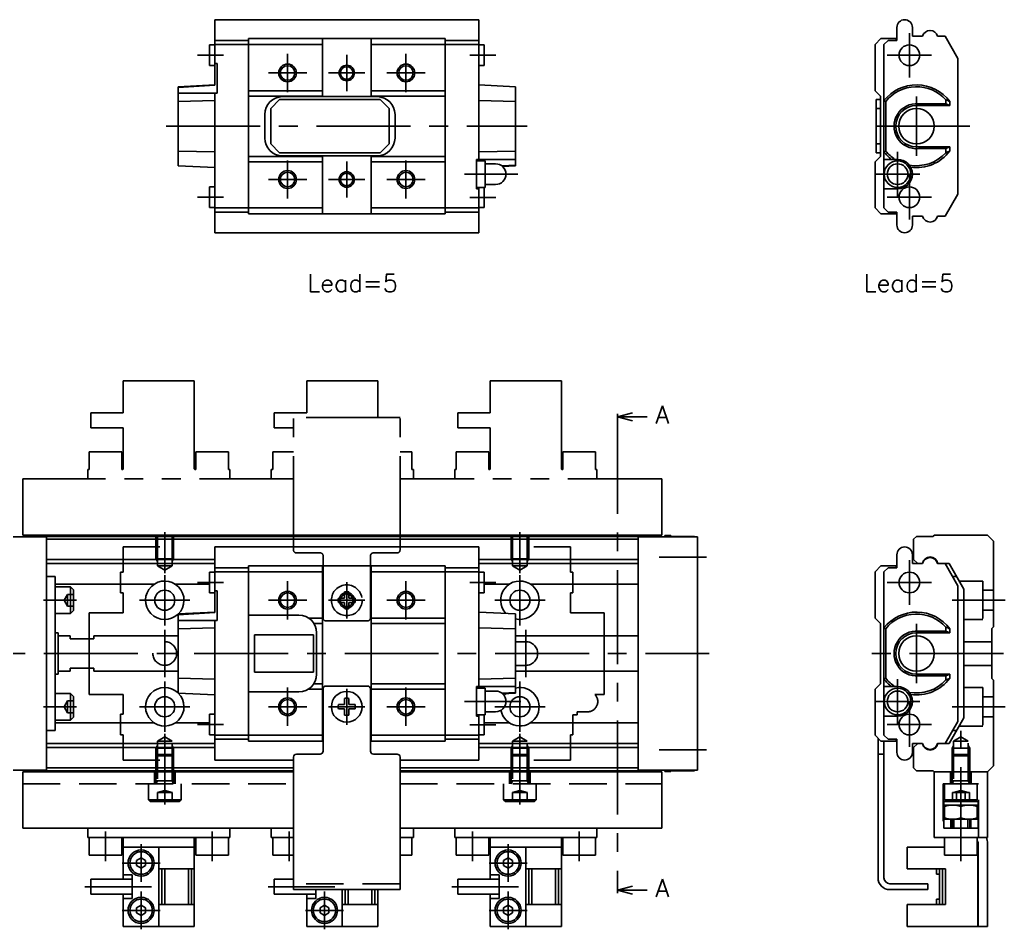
# Model space of a CAD drawing. Extents: x -2 to 287, y -8 to 258.
# Drawn here: x 120.9 to 287.4, y 104.7 to 258.4 of the extents above; entities that cross this region are included whole.
import ezdxf

# ---------------------------------------------------------------- set-up
doc = ezdxf.new("R2010")
doc.units = 0
doc.header["$LTSCALE"] = 0.5
for name, pattern in [('CENTER', [50.8, 31.75, -6.35, 6.35, -6.35]), ('DASHED', [19.05, 12.7, -6.35]), ('PHANTOM', [63.5, 31.75, -6.35, 6.35, -6.35, 6.35, -6.35])]:
    doc.linetypes.add(name, pattern=pattern)
for name, color, linetype in [('MSM_CENTER', 1, 'CENTER'), ('MSM_CONTINUOUS', 7, 'CONTINUOUS'), ('MSM_DASHED', 4, 'DASHED'), ('MSM_IMAGINARY', 6, 'PHANTOM'), ('MSM_NARROW', 5, 'CONTINUOUS'), ('MSM_PART_NUMBER', 7, 'CONTINUOUS')]:
    doc.layers.add(name, color=color, linetype=linetype)
doc.styles.get("Standard").update_dxf_attribs({"font": 'txt.shx', "height": 3, "bigfont": 'bigfont.shx'})

msp = doc.modelspace()

# ---------------------------------------------------------------- linework, layer by layer
at = {"layer": 'MSM_CENTER'}
for p, q in [((271.2, 248.65), (271.2, 256.15)), ((150.95, 252.4), (155.35, 252.4)), ((166.15, 246.17), (166.15, 252.63)), ((176.15, 246.34), (176.15, 252.46)), ((186.15, 246.17), (186.15, 252.63)), ((196.95, 252.4), (201.35, 252.4)), ((274.95, 252.4), (267.45, 252.4)), ((169.38, 249.4), (162.92, 249.4)), ((179.21, 249.4), (173.09, 249.4)), ((189.38, 249.4), (182.92, 249.4)), ((272.4, 235.4), (272.4, 245.4)), ((145.65, 240.4), (206.65, 240.4)), ((281.4, 240.4), (263.6, 240.4)), ((269.2, 228.55), (269.2, 236.05)), ((166.15, 228.17), (166.15, 234.63)), ((176.15, 228.34), (176.15, 234.46)), ((186.15, 228.17), (186.15, 234.63)), ((205.05, 232.3), (196.05, 232.3)), ((272.95, 232.3), (265.45, 232.3)), ((271.2, 224.65), (271.2, 232.15)), ((169.38, 231.4), (162.92, 231.4)), ((179.21, 231.4), (173.09, 231.4)), ((189.38, 231.4), (182.92, 231.4)), ((150.95, 228.4), (155.35, 228.4)), ((196.95, 228.35), (201.35, 228.35)), ((274.95, 228.4), (267.45, 228.4)), ((221.9, 190.8), (221.9, 111.8)), ((145.4, 171.8), (145.4, 164.89)), ((205.4, 171.8), (205.4, 164.89)), ((228.9, 167.6), (236.9, 167.6)), ((271.2, 159.55), (271.2, 167.05)), ((145.4, 156.05), (145.4, 164.55)), ((150.95, 163.3), (155.35, 163.3)), ((166.15, 157.07), (166.15, 163.53)), ((176.15, 157.24), (176.15, 163.36)), ((186.15, 157.07), (186.15, 163.53)), ((196.95, 163.3), (201.35, 163.3)), ((205.4, 156.05), (205.4, 164.55)), ((274.95, 163.3), (267.45, 163.3)), ((124.9, 160.3), (130.5, 160.3)), ((141.15, 160.3), (149.65, 160.3)), ((169.38, 160.3), (162.92, 160.3)), ((179.21, 160.3), (173.09, 160.3)), ((189.38, 160.3), (182.92, 160.3)), ((201.15, 160.3), (209.65, 160.3)), ((287.4, 160.3), (278.4, 160.3)), ((145.4, 155.3), (145.4, 147.3)), ((206.4, 155.3), (206.4, 147.3)), ((272.4, 146.3), (272.4, 156.3)), ((-2, 151.3), (237.4, 151.3)), ((287.1, 151.3), (264.3, 151.3)), ((145.4, 138.05), (145.4, 146.55)), ((205.4, 138.05), (205.4, 146.55)), ((269.2, 139.45), (269.2, 146.95)), ((166.15, 139.07), (166.15, 145.53)), ((176.15, 139.24), (176.15, 145.36)), ((186.15, 139.07), (186.15, 145.53)), ((205.55, 143.2), (196.05, 143.2)), ((272.95, 143.2), (265.45, 143.2)), ((124.9, 142.3), (130.5, 142.3)), ((141.15, 142.3), (149.65, 142.3)), ((169.38, 142.3), (162.92, 142.3)), ((179.21, 142.3), (173.09, 142.3)), ((189.38, 142.3), (182.92, 142.3)), ((201.15, 142.3), (209.65, 142.3)), ((271.2, 135.55), (271.2, 143.05)), ((287.4, 142.3), (278.4, 142.3)), ((150.95, 139.3), (155.35, 139.3)), ((196.95, 139.25), (201.35, 139.25)), ((274.95, 139.3), (267.45, 139.3)), ((279.9, 116.2), (279.9, 138.21)), ((145.4, 137.71), (145.4, 125.8)), ((205.4, 137.71), (205.4, 125.8)), ((228.9, 135), (236.9, 135)), ((135.4, 116.2), (135.4, 121.2)), ((153.4, 116.2), (153.4, 121.2)), ((166.4, 116.2), (166.4, 121.2)), ((197.4, 116.2), (197.4, 121.2)), ((215.4, 116.2), (215.4, 121.2)), ((141.4, 112.7), (141.4, 119.1)), ((203.4, 112.7), (203.4, 119.1)), ((138.2, 115.9), (144.6, 115.9)), ((200.2, 115.9), (206.6, 115.9)), ((131.9, 111.9), (143.15, 111.9)), ((162.9, 111.9), (174.15, 111.9)), ((193.9, 111.9), (205.15, 111.9)), ((141.4, 104.7), (141.4, 111.1)), ((172.4, 104.7), (172.4, 111.1)), ((203.4, 104.7), (203.4, 111.1)), ((138.2, 107.9), (144.6, 107.9)), ((169.2, 107.9), (175.6, 107.9)), ((200.2, 107.9), (206.6, 107.9))]:
    msp.add_line(p, q, dxfattribs=at)
at = {"layer": 'MSM_CONTINUOUS'}
for p, q in [((153.85, 258.4), (153.85, 247.33)), ((198.45, 258.4), (153.85, 258.4)), ((198.45, 258.4), (198.45, 234.8)), ((269.1, 257.1), (269.1, 254.9)), ((271.7, 255.6), (271.7, 257.1)), ((159.55, 254.9), (153.85, 254.9)), ((192.75, 255.2), (159.55, 255.2)), ((159.55, 255.2), (159.55, 225.6)), ((172.05, 245.4), (172.05, 255.2)), ((180.25, 255.2), (180.25, 245.4)), ((192.75, 255.2), (192.75, 225.6)), ((198.45, 254.9), (192.75, 254.9)), ((266.4, 255.2), (265.4, 254.2)), ((268.97, 255.2), (266.4, 255.2)), ((267.61, 254.9), (266.9, 254.19)), ((269.1, 254.9), (267.61, 254.9)), ((268.97, 254.9), (268.97, 255.2)), ((273.44, 255.6), (271.7, 255.6)), ((277.24, 255.6), (275.96, 255.6)), ((279.4, 251.86), (277.24, 255.6)), ((152.95, 254.15), (152.95, 250.65)), ((153.85, 254.15), (152.95, 254.15)), ((159.55, 254.19), (153.85, 254.19)), ((172.05, 254.2), (159.55, 254.2)), ((192.75, 254.2), (180.25, 254.2)), ((198.45, 254.19), (192.75, 254.19)), ((199.35, 254.15), (198.45, 254.15)), ((199.35, 254.15), (199.35, 250.65)), ((265.4, 254.2), (265.4, 246.4)), ((266.9, 254.19), (266.9, 226.61)), ((279.4, 228.94), (279.4, 251.86)), ((152.95, 250.65), (153.85, 250.65)), ((154.25, 251), (153.85, 251)), ((154.25, 251), (154.25, 246)), ((198.45, 250.65), (199.35, 250.65)), ((153.85, 247.4), (147.65, 247.08)), ((153.85, 247.33), (147.65, 246.96)), ((147.65, 233.72), (147.65, 247.08)), ((204.65, 247.08), (198.45, 247.4)), ((204.65, 247.08), (204.65, 233.72)), ((147.65, 246), (154.25, 246)), ((153.85, 246), (153.85, 222.4)), ((172.05, 246.4), (159.55, 246.4)), ((172.05, 245.5), (159.55, 245.5)), ((164.8, 244.9), (163.3, 243.4)), ((181.8, 244.9), (164.8, 244.9)), ((165.3, 245.4), (181.3, 245.4)), ((192.75, 246.4), (180.25, 246.4)), ((192.75, 245.5), (180.25, 245.5)), ((183.3, 243.4), (181.8, 244.9)), ((265.4, 246.4), (266.3, 245.5)), ((266.3, 244.9), (265.6, 244.9)), ((265.6, 235.9), (265.6, 244.9)), ((266.3, 245.5), (266.3, 235.3)), ((277.36, 244.87), (277.36, 244.19)), ((153.85, 244.73), (147.65, 244.59)), ((163.3, 243.4), (163.3, 237.4)), ((183.3, 237.4), (183.3, 243.4)), ((204.65, 244.59), (198.45, 244.73)), ((266.3, 243.4), (265.6, 243.4)), ((267.2, 244.59), (266.9, 244.73)), ((267.2, 244.59), (267.2, 236.21)), ((272.4, 243.9), (278.02, 243.9)), ((277.36, 244.19), (272.72, 244.19)), ((278.02, 243.9), (277.36, 244.19)), ((278.02, 244.57), (278.02, 243.9)), ((162.3, 238.4), (162.3, 242.4)), ((184.3, 242.4), (184.3, 238.4)), ((163.3, 237.4), (164.8, 235.9)), ((181.8, 235.9), (183.3, 237.4)), ((266.3, 237.4), (265.6, 237.4)), ((272.4, 236.9), (278.02, 236.9)), ((272.72, 236.61), (277.36, 236.61)), ((277.36, 236.61), (278.02, 236.9)), ((277.36, 236.61), (277.36, 235.93)), ((278.02, 236.9), (278.02, 236.23)), ((147.65, 236.21), (153.85, 236.07)), ((172.05, 235.3), (159.55, 235.3)), ((164.8, 235.9), (181.8, 235.9)), ((181.3, 235.4), (165.3, 235.4)), ((172.05, 225.6), (172.05, 235.4)), ((180.25, 235.4), (180.25, 225.6)), ((192.75, 235.3), (180.25, 235.3)), ((198.05, 234.8), (198.05, 229.8)), ((204.65, 234.8), (198.05, 234.8)), ((198.45, 236.07), (204.65, 236.21)), ((266.3, 235.3), (265.4, 234.4)), ((266.3, 235.9), (265.6, 235.9)), ((266.9, 236.07), (267.2, 236.21)), ((266.9, 234.8), (269.2, 234.8)), ((147.65, 233.72), (153.85, 233.4)), ((172.05, 234.4), (159.55, 234.4)), ((192.75, 234.4), (180.25, 234.4)), ((199.55, 234.55), (198.05, 234.55)), ((199.55, 230.05), (199.55, 234.55)), ((201.3, 234.05), (199.55, 234.05)), ((202.35, 233.7), (204.65, 233.84)), ((202.46, 233.61), (204.65, 233.72)), ((265.4, 234.4), (265.4, 226.6)), ((152.95, 230.15), (152.95, 226.65)), ((153.85, 230.15), (152.95, 230.15)), ((198.05, 230.05), (199.55, 230.05)), ((198.45, 229.8), (198.05, 229.8)), ((198.45, 230.05), (198.45, 222.4)), ((199.35, 230.05), (199.35, 226.65)), ((199.55, 230.55), (201.3, 230.55)), ((269.2, 229.8), (266.9, 229.8)), ((277.24, 225.2), (279.4, 228.94)), ((152.95, 226.65), (153.85, 226.65)), ((159.55, 226.61), (153.85, 226.61)), ((172.05, 226.6), (159.55, 226.6)), ((192.75, 226.6), (180.25, 226.6)), ((198.45, 226.61), (192.75, 226.61)), ((198.45, 226.65), (199.35, 226.65)), ((265.4, 226.6), (266.4, 225.6)), ((266.9, 226.61), (267.61, 225.9)), ((159.55, 225.9), (153.85, 225.9)), ((192.75, 225.6), (159.55, 225.6)), ((198.45, 225.9), (192.75, 225.9)), ((266.4, 225.6), (268.97, 225.6)), ((267.61, 225.9), (269.1, 225.9)), ((268.97, 225.6), (268.97, 225.9)), ((269.1, 225.9), (269.1, 223.7)), ((271.7, 223.7), (271.7, 225.2)), ((271.7, 225.2), (273.44, 225.2)), ((275.96, 225.2), (277.24, 225.2)), ((153.85, 222.4), (198.45, 222.4)), ((221.9, 191.3), (224.4, 191.97)), ((221.9, 191.8), (221.9, 190.8)), ((224.4, 190.63), (221.9, 191.3)), ((221.9, 191.3), (226.9, 191.3)), ((125.4, 171), (79.4, 171)), ((225.4, 171.3), (125.4, 171.3)), ((125.4, 171.3), (125.4, 131.3)), ((225.4, 171.1), (125.4, 171.1)), ((225.4, 170.6), (125.4, 170.6)), ((225.4, 171.3), (225.4, 131.3)), ((235.4, 171), (225.4, 171)), ((229.9, 171), (229.9, 171.25)), ((229.9, 171.25), (230.9, 171.25)), ((230.9, 171), (230.9, 171.25)), ((230.9, 171.1), (234.9, 171.1)), ((234.9, 171), (234.9, 171.1)), ((235.4, 171), (235.4, 131.6)), ((271.9, 170.6), (272.4, 171.1)), ((271.9, 167.2), (271.9, 170.6)), ((272.4, 171.1), (275.2, 171.1)), ((275.2, 171.1), (275.4, 171.3)), ((275.4, 171.3), (284.4, 171.3)), ((284.4, 171.3), (285.4, 170.3)), ((285.4, 170.3), (285.4, 155.8)), ((153.85, 169.3), (153.85, 158.23)), ((198.45, 169.3), (153.85, 169.3)), ((198.45, 169.3), (198.45, 145.7)), ((153.85, 167.2), (125.4, 167.2)), ((153.85, 166.5), (125.4, 166.5)), ((225.4, 167.2), (198.45, 167.2)), ((225.4, 166.5), (198.45, 166.5)), ((269.1, 168), (269.1, 165.8)), ((271.7, 166.5), (271.7, 168)), ((273.44, 166.5), (271.7, 166.5)), ((272.6, 166.5), (271.9, 167.2)), ((277.9, 166.5), (275.96, 166.5)), ((279.4, 162.76), (277.24, 166.5)), ((280.4, 162.17), (277.9, 166.5)), ((152.95, 165.05), (152.95, 161.55)), ((153.85, 165.05), (152.95, 165.05)), ((159.55, 165.8), (153.85, 165.8)), ((159.55, 165.09), (153.85, 165.09)), ((192.75, 166.1), (159.55, 166.1)), ((159.55, 166.1), (159.55, 136.5)), ((172.05, 165.1), (159.55, 165.1)), ((172.05, 136.5), (172.05, 166.1)), ((180.25, 166.1), (180.25, 136.5)), ((192.75, 165.1), (180.25, 165.1)), ((192.75, 166.1), (192.75, 136.5)), ((198.45, 165.8), (192.75, 165.8)), ((198.45, 165.09), (192.75, 165.09)), ((199.35, 165.05), (198.45, 165.05)), ((199.35, 165.05), (199.35, 161.55)), ((266.4, 166.1), (265.4, 165.1)), ((265.4, 165.1), (265.4, 157.3)), ((268.97, 166.1), (266.4, 166.1)), ((267.61, 165.8), (266.9, 165.09)), ((266.9, 165.09), (266.9, 137.51)), ((269.1, 165.8), (267.61, 165.8)), ((268.97, 165.8), (268.97, 166.1)), ((126.9, 164.3), (125.4, 164.3)), ((126.9, 138.3), (126.9, 164.3)), ((279.17, 164.3), (278.51, 164.3)), ((143.65, 163.04), (126.9, 163.04)), ((129.5, 162.55), (126.9, 162.55)), ((129.5, 162.55), (129.5, 158.05)), ((130, 162.05), (129.5, 162.55)), ((130, 162.05), (130, 158.55)), ((152.95, 163.04), (147.15, 163.04)), ((152.95, 161.55), (153.85, 161.55)), ((154.25, 161.9), (153.85, 161.9)), ((154.25, 161.9), (154.25, 156.9)), ((198.45, 161.55), (199.35, 161.55)), ((203.65, 163.04), (199.35, 163.04)), ((225.4, 163.04), (207.15, 163.04)), ((279.4, 139.84), (279.4, 162.76)), ((280.4, 140.43), (280.4, 162.17)), ((129.5, 158.05), (130, 158.55)), ((153.85, 158.3), (147.65, 157.98)), ((153.85, 158.23), (147.65, 157.86)), ((204.65, 157.98), (198.45, 158.3)), ((126.9, 158.05), (129.5, 158.05)), ((147.65, 144.62), (147.65, 157.98)), ((154.25, 156.9), (147.65, 156.9)), ((153.85, 156.9), (153.85, 133.3)), ((168.05, 157.8), (159.55, 157.8)), ((172.05, 157.3), (169.71, 157.3)), ((192.75, 157.3), (180.25, 157.3)), ((204.65, 157.98), (204.65, 144.62)), ((265.4, 157.3), (266.3, 156.4)), ((153.85, 155.63), (147.65, 155.49)), ((172.05, 156.4), (170.59, 156.4)), ((192.75, 156.4), (180.25, 156.4)), ((204.65, 155.49), (198.45, 155.63)), ((266.3, 156.4), (266.3, 146.2)), ((267.2, 155.49), (266.9, 155.63)), ((267.2, 155.49), (267.2, 147.11)), ((277.36, 155.09), (272.72, 155.09)), ((277.36, 155.77), (277.36, 155.09)), ((278.02, 154.8), (277.36, 155.09)), ((278.02, 155.47), (278.02, 154.8)), ((285.4, 155.8), (285.1, 155.5)), ((285.1, 155.5), (285.1, 147.1)), ((127.4, 154.8), (126.9, 154.8)), ((127.4, 154.8), (127.4, 147.8)), ((129.4, 154.3), (127.4, 154.3)), ((129.4, 154.3), (129.4, 153.8)), ((133.4, 153.8), (129.4, 153.8)), ((133.4, 154.3), (133.4, 153.8)), ((147.65, 154.3), (133.4, 154.3)), ((160.55, 154.46), (160.55, 148.14)), ((170.55, 154.46), (160.55, 154.46)), ((170.55, 154.46), (170.55, 148.14)), ((171.05, 154.8), (171.05, 147.8)), ((225.4, 154.3), (204.65, 154.3)), ((272.4, 154.8), (278.02, 154.8)), ((127.4, 148.3), (129.4, 148.3)), ((129.4, 148.8), (133.4, 148.8)), ((129.4, 148.8), (129.4, 148.3)), ((133.4, 148.8), (133.4, 148.3)), ((133.4, 148.3), (147.65, 148.3)), ((204.65, 148.3), (225.4, 148.3)), ((126.9, 147.8), (127.4, 147.8)), ((147.65, 147.11), (153.85, 146.97)), ((160.55, 148.14), (170.55, 148.14)), ((198.45, 146.97), (204.65, 147.11)), ((266.9, 146.97), (267.2, 147.11)), ((272.4, 147.8), (278.02, 147.8)), ((272.72, 147.51), (277.36, 147.51)), ((277.36, 147.51), (278.02, 147.8)), ((277.36, 147.51), (277.36, 146.83)), ((278.02, 147.8), (278.02, 147.13)), ((285.1, 147.1), (285.4, 146.8)), ((285.4, 146.8), (285.4, 132.3)), ((172.05, 145.3), (169.71, 145.3)), ((172.05, 146.2), (170.59, 146.2)), ((172.15, 134.8), (172.15, 145.3)), ((179.65, 145.8), (172.65, 145.8)), ((180.15, 145.3), (180.15, 134.8)), ((192.75, 146.2), (180.25, 146.2)), ((192.75, 145.3), (180.25, 145.3)), ((204.65, 145.7), (198.05, 145.7)), ((198.05, 145.7), (198.05, 140.7)), ((199.55, 145.45), (198.05, 145.45)), ((199.55, 140.95), (199.55, 145.45)), ((201.3, 144.95), (199.55, 144.95)), ((266.3, 146.2), (265.4, 145.3)), ((265.4, 145.3), (265.4, 137.5)), ((266.9, 145.7), (269.2, 145.7)), ((129.5, 144.55), (126.9, 144.55)), ((130, 144.05), (129.5, 144.55)), ((129.5, 144.55), (129.5, 140.05)), ((130, 144.05), (130, 140.55)), ((147.65, 144.62), (153.85, 144.3)), ((159.55, 144.8), (168.05, 144.8)), ((175.78, 143.7), (175.78, 142.67)), ((176.52, 142.67), (176.52, 143.7)), ((202.35, 144.6), (204.65, 144.74)), ((202.46, 144.51), (204.65, 144.62)), ((175.78, 142.67), (174.75, 142.67)), ((174.75, 141.93), (175.78, 141.93)), ((175.78, 141.93), (175.78, 140.9)), ((177.55, 142.67), (176.52, 142.67)), ((176.52, 140.9), (176.52, 141.93)), ((176.52, 141.93), (177.55, 141.93)), ((126.9, 140.05), (129.5, 140.05)), ((129.5, 140.05), (130, 140.55)), ((152.95, 141.05), (152.95, 137.55)), ((153.85, 141.05), (152.95, 141.05)), ((198.05, 140.95), (199.55, 140.95)), ((198.45, 140.7), (198.05, 140.7)), ((198.45, 140.95), (198.45, 133.3)), ((199.35, 140.95), (199.35, 137.55)), ((199.55, 141.45), (201.3, 141.45)), ((269.2, 140.7), (266.9, 140.7)), ((277.9, 136.1), (280.4, 140.43)), ((126.9, 138.3), (125.4, 138.3)), ((143.65, 139.56), (126.9, 139.56)), ((152.95, 139.56), (147.15, 139.56)), ((203.65, 139.56), (199.35, 139.56)), ((225.4, 139.56), (207.15, 139.56)), ((277.24, 136.1), (279.4, 139.84)), ((279.17, 138.3), (278.51, 138.3)), ((152.95, 137.55), (153.85, 137.55)), ((159.55, 137.51), (153.85, 137.51)), ((159.55, 136.8), (153.85, 136.8)), ((172.05, 137.5), (159.55, 137.5)), ((192.75, 137.5), (180.25, 137.5)), ((198.45, 137.51), (192.75, 137.51)), ((198.45, 136.8), (192.75, 136.8)), ((198.45, 137.55), (199.35, 137.55)), ((265.4, 137.5), (266.4, 136.5)), ((265.9, 137), (265.9, 113.4)), ((266.9, 137.51), (267.61, 136.8)), ((267.61, 136.8), (269.1, 136.8)), ((268.97, 136.5), (268.97, 136.8)), ((269.1, 136.8), (269.1, 134.6)), ((153.85, 136.1), (125.4, 136.1)), ((153.85, 135.4), (125.4, 135.4)), ((172.15, 136.5), (159.55, 136.5)), ((192.75, 136.5), (180.15, 136.5)), ((225.4, 136.1), (198.45, 136.1)), ((225.4, 135.4), (198.45, 135.4)), ((266.4, 136.5), (268.97, 136.5)), ((266.9, 113.4), (266.9, 136.5)), ((271.7, 134.6), (271.7, 136.1)), ((271.7, 136.1), (273.44, 136.1)), ((271.9, 135.4), (272.6, 136.1)), ((271.9, 132), (271.9, 135.4)), ((275.96, 136.1), (277.9, 136.1)), ((153.85, 133.3), (167.15, 133.3)), ((167.15, 133.8), (167.15, 111.4)), ((167.65, 134.3), (171.65, 134.3)), ((180.65, 134.3), (184.65, 134.3)), ((185.15, 133.8), (185.15, 111.4)), ((185.15, 133.3), (198.45, 133.3)), ((265.9, 134.3), (266.9, 134.3)), ((125.4, 131.6), (79.4, 131.6)), ((167.15, 132), (125.4, 132)), ((225.4, 132), (185.15, 132)), ((235.4, 131.6), (225.4, 131.6)), ((229.9, 131.6), (229.9, 131.35)), ((230.9, 131.6), (230.9, 131.35)), ((234.9, 131.6), (234.9, 131.5)), ((272.4, 131.5), (271.9, 132)), ((285.4, 132.3), (284.4, 131.3)), ((121.4, 131.3), (121.4, 121.8)), ((167.15, 131.3), (121.4, 131.3)), ((167.15, 131.5), (125.4, 131.5)), ((225.4, 131.5), (185.15, 131.5)), ((229.4, 131.3), (185.15, 131.3)), ((229.4, 131.3), (229.4, 121.8)), ((229.9, 131.35), (230.9, 131.35)), ((230.9, 131.5), (234.9, 131.5)), ((275.2, 131.5), (272.4, 131.5)), ((275.4, 131.3), (275.2, 131.5)), ((284.4, 131.3), (275.4, 131.3)), ((275.4, 120.2), (275.4, 131.3)), ((284.4, 120.2), (284.4, 131.3)), ((277, 126.3), (282.8, 126.3)), ((277, 121.8), (277, 126.3)), ((277.15, 125.7), (282.65, 125.7)), ((277.15, 125.7), (277.15, 123.3)), ((279.9, 123.55), (279.9, 125.45)), ((282.65, 123.3), (282.65, 125.7)), ((282.8, 121.8), (282.8, 126.3)), ((282.8, 123.3), (277, 123.3)), ((278.2, 121.8), (278.2, 123.3)), ((278.4, 123.3), (278.4, 121.8)), ((281.59, 123.31), (281.27, 123.3)), ((281.4, 121.8), (281.4, 123.3)), ((281.6, 123.3), (281.6, 121.8)), ((167.15, 121.8), (121.4, 121.8)), ((132.4, 120.2), (132.4, 121.8)), ((156.4, 120.2), (156.4, 121.8)), ((163.4, 120.2), (163.4, 121.8)), ((229.4, 121.8), (185.15, 121.8)), ((187.4, 120.2), (187.4, 121.8)), ((194.4, 120.2), (194.4, 121.8)), ((218.4, 120.2), (218.4, 121.8)), ((277, 121.8), (282.8, 121.8)), ((156.4, 120.2), (132.4, 120.2)), ((132.65, 120.2), (132.65, 117.2)), ((138.15, 117.2), (138.15, 120.2)), ((138.4, 113.15), (138.4, 120.07)), ((150.4, 120.07), (150.4, 105.2)), ((150.65, 120.2), (150.65, 117.2)), ((156.15, 117.2), (156.15, 120.2)), ((167.15, 120.2), (163.4, 120.2)), ((163.65, 120.2), (163.65, 117.2)), ((187.4, 120.2), (185.15, 120.2)), ((187.15, 117.2), (187.15, 120.2)), ((218.4, 120.2), (194.4, 120.2)), ((194.65, 120.2), (194.65, 117.2)), ((200.15, 117.2), (200.15, 120.2)), ((200.4, 113.15), (200.4, 120.07)), ((212.4, 120.07), (212.4, 105.2)), ((212.65, 120.2), (212.65, 117.2)), ((218.15, 117.2), (218.15, 120.2)), ((284.4, 120.2), (275.4, 120.2)), ((277.15, 120.2), (277.15, 117.2)), ((282.65, 117.2), (282.65, 120.2)), ((150.4, 118.6), (138.4, 118.6)), ((144.4, 118.6), (144.4, 105.2)), ((212.4, 118.6), (200.4, 118.6)), ((206.4, 118.6), (206.4, 105.2)), ((277.15, 118.6), (270.8, 118.6)), ((270.8, 118.6), (270.8, 114.9)), ((282.75, 118.6), (282.65, 118.6)), ((282.75, 105.2), (282.75, 118.6)), ((282.75, 118.55), (282.8, 118.55)), ((282.8, 119.2), (282.8, 105.2)), ((284.4, 105.2), (284.4, 119.2)), ((132.65, 117.2), (138.15, 117.2)), ((141.4, 116.77), (140.65, 116.33)), ((142.15, 116.33), (141.4, 116.77)), ((150.65, 117.2), (156.15, 117.2)), ((163.65, 117.2), (167.15, 117.2)), ((185.15, 117.2), (187.15, 117.2)), ((194.65, 117.2), (200.15, 117.2)), ((203.4, 116.77), (202.65, 116.33)), ((204.15, 116.33), (203.4, 116.77)), ((212.65, 117.2), (218.15, 117.2)), ((277.15, 117.2), (282.65, 117.2)), ((140.65, 116.33), (140.65, 115.47)), ((140.65, 115.47), (141.4, 115.03)), ((141.4, 115.03), (142.15, 115.47)), ((142.15, 116.33), (142.15, 115.47)), ((150.4, 114.9), (144.4, 114.9)), ((144.9, 108.9), (144.9, 114.9)), ((145.4, 108.9), (145.4, 114.9)), ((149.4, 108.9), (149.4, 114.9)), ((149.9, 108.9), (149.9, 114.9)), ((202.65, 116.33), (202.65, 115.47)), ((202.65, 115.47), (203.4, 115.03)), ((203.4, 115.03), (204.15, 115.47)), ((204.15, 116.33), (204.15, 115.47)), ((212.4, 114.9), (206.4, 114.9)), ((206.9, 108.9), (206.9, 114.9)), ((207.4, 108.9), (207.4, 114.9)), ((211.4, 108.9), (211.4, 114.9)), ((211.9, 108.9), (211.9, 114.9)), ((270.8, 114.9), (277.3, 114.9)), ((275.8, 114.9), (275.8, 114)), ((276.3, 108.9), (276.3, 114.9)), ((276.8, 108.9), (276.8, 114.9)), ((277.3, 114.9), (277.3, 108.9)), ((139.9, 113.9), (138.4, 113.9)), ((139.9, 109.9), (139.9, 113.9)), ((201.9, 113.9), (200.4, 113.9)), ((201.9, 109.9), (201.9, 113.9)), ((275.8, 114), (276.3, 114)), ((132.9, 113.15), (132.9, 110.65)), ((139.9, 113.15), (132.9, 113.15)), ((163.9, 113.15), (163.9, 110.65)), ((167.15, 113.15), (163.9, 113.15)), ((194.9, 113.15), (194.9, 110.65)), ((201.9, 113.15), (194.9, 113.15)), ((221.9, 111.3), (224.4, 111.97)), ((221.9, 111.8), (221.9, 110.8)), ((274.3, 112.4), (267.9, 112.4)), ((274.3, 111.4), (274.3, 112.4)), ((132.9, 110.65), (139.9, 110.65)), ((138.4, 105.2), (138.4, 110.65)), ((138.4, 109.9), (139.9, 109.9)), ((163.9, 110.65), (170.9, 110.65)), ((185.15, 111.4), (167.15, 111.4)), ((169.4, 105.2), (169.4, 110.65)), ((169.4, 109.9), (170.9, 109.9)), ((170.9, 109.9), (170.9, 111.4)), ((175.4, 111.4), (175.4, 105.2)), ((175.9, 108.9), (175.9, 111.4)), ((176.4, 108.9), (176.4, 111.4)), ((180.4, 108.9), (180.4, 111.4)), ((180.9, 108.9), (180.9, 111.4)), ((181.4, 111.4), (181.4, 105.2)), ((194.9, 110.65), (201.9, 110.65)), ((200.4, 105.2), (200.4, 110.65)), ((200.4, 109.9), (201.9, 109.9)), ((224.4, 110.63), (221.9, 111.3)), ((221.9, 111.3), (226.9, 111.3)), ((267.9, 111.4), (274.3, 111.4)), ((141.4, 108.77), (140.65, 108.33)), ((140.65, 108.33), (140.65, 107.47)), ((142.15, 108.33), (141.4, 108.77)), ((142.15, 108.33), (142.15, 107.47)), ((150.4, 108.9), (144.4, 108.9)), ((172.4, 108.77), (171.65, 108.33)), ((171.65, 108.33), (171.65, 107.47)), ((173.15, 108.33), (172.4, 108.77)), ((173.15, 108.33), (173.15, 107.47)), ((181.4, 108.9), (175.4, 108.9)), ((203.4, 108.77), (202.65, 108.33)), ((202.65, 108.33), (202.65, 107.47)), ((204.15, 108.33), (203.4, 108.77)), ((204.15, 108.33), (204.15, 107.47)), ((212.4, 108.9), (206.4, 108.9)), ((277.3, 108.9), (270.8, 108.9)), ((270.8, 108.9), (270.8, 105.2)), ((275.8, 109.8), (275.8, 108.9)), ((276.3, 109.8), (275.8, 109.8)), ((140.65, 107.47), (141.4, 107.03)), ((141.4, 107.03), (142.15, 107.47)), ((171.65, 107.47), (172.4, 107.03)), ((172.4, 107.03), (173.15, 107.47)), ((202.65, 107.47), (203.4, 107.03)), ((203.4, 107.03), (204.15, 107.47)), ((150.4, 105.2), (138.4, 105.2)), ((181.4, 105.2), (169.4, 105.2)), ((212.4, 105.2), (200.4, 105.2)), ((270.8, 105.2), (282.75, 105.2)), ((282.75, 105.25), (282.8, 105.25)), ((282.8, 105.2), (284.4, 105.2))]:
    msp.add_line(p, q, dxfattribs=at)
for centre, radius in [((271.2, 252.4), 1.75), ((166.15, 249.4), 1.23), ((176.15, 249.4), 1.06), ((186.15, 249.4), 1.23), ((272.4, 240.4), 3), ((269.2, 232.3), 2.25), ((269.2, 232.3), 1.75), ((166.15, 231.4), 1.23), ((176.15, 231.4), 1.06), ((186.15, 231.4), 1.23), ((271.2, 228.4), 1.75), ((271.2, 163.3), 1.75), ((145.4, 160.3), 1.7), ((166.15, 160.3), 1.23), ((186.15, 160.3), 1.23), ((205.4, 160.3), 1.7), ((176.15, 160.3), 1.06), ((272.4, 151.3), 3), ((176.15, 142.3), 2.6), ((269.2, 143.2), 2.25), ((269.2, 143.2), 1.75), ((145.4, 142.3), 1.7), ((166.15, 142.3), 1.23), ((186.15, 142.3), 1.23), ((205.4, 142.3), 1.7), ((271.2, 139.3), 1.75), ((141.4, 115.9), 2.2), ((141.4, 115.9), 1.9), ((203.4, 115.9), 2.2), ((203.4, 115.9), 1.9), ((141.4, 107.9), 2.2), ((172.4, 107.9), 2.2), ((203.4, 107.9), 2.2), ((141.4, 107.9), 1.9), ((172.4, 107.9), 1.9), ((203.4, 107.9), 1.9)]:
    msp.add_circle(centre, radius, dxfattribs=at)
for centre, radius, start, end in [((270.4, 257.1), 1.3, 0, 180), ((274.7, 255.3), 1.3, 13.3424, 166.6576), ((272.4, 240.4), 7, 36.5962, 141.7868), ((272.4, 240.4), 6.68, 42.0402, 141.1265), ((165.3, 242.4), 3, 90, 180), ((181.3, 242.4), 3, 0, 90), ((272.98, 234.21), 11.52, 64.0671, 67.6778), ((272.4, 240.4), 3.8, 85.1074, 274.8926), ((272.4, 240.4), 3.5, 90, 270), ((165.3, 238.4), 3, 180, 270), ((181.3, 238.4), 3, 270, 0), ((272.4, 240.4), 7, 218.2132, 233.1301), ((272.4, 240.4), 6.68, 218.8735, 237.0286), ((269.2, 232.3), 2.5, 270, 90), ((272.4, 240.4), 6.68, 259.3812, 317.9598), ((272.4, 240.4), 7, 261.8617, 323.4038), ((275.27, 241.47), 5.92, 290.6125, 297.6426), ((201.3, 232.3), 1.75, 270, 90), ((274.7, 225.5), 1.3, 193.3424, 346.6576), ((270.4, 223.7), 1.3, 180, 0), ((270.4, 168), 1.3, 0, 180), ((274.7, 166.3), 1.32, 8.7147, 171.2853), ((274.7, 166.2), 1.3, 13.3424, 166.6576), ((145.4, 160.3), 3.25, 314.3563, 313.8131), ((205.4, 160.3), 3.25, 256.6576, 223.5904), ((272.4, 151.3), 7, 36.5962, 141.7868), ((168.05, 154.8), 3, 0, 90), ((272.4, 151.3), 6.68, 42.0402, 141.1265), ((272.4, 151.3), 3.8, 85.1074, 274.8926), ((272.98, 145.11), 11.52, 64.0671, 67.6778), ((272.4, 151.3), 3.5, 90, 270), ((168.05, 147.8), 3, 270, 0), ((272.4, 151.3), 7, 218.2132, 233.1301), ((272.4, 151.3), 6.68, 218.8735, 237.0286), ((272.4, 151.3), 6.68, 259.3812, 317.9598), ((272.4, 151.3), 7, 261.8617, 323.4038), ((275.27, 152.37), 5.92, 290.6125, 297.6426), ((145.4, 142.3), 3.25, 46.1869, 45.6437), ((172.65, 145.3), 0.5, 90, 180), ((179.65, 145.3), 0.5, 0, 90), ((201.3, 143.2), 1.75, 270, 90), ((205.4, 142.3), 3.25, 190.5952, 103.3424), ((269.2, 143.2), 2.5, 270, 90), ((176.15, 142.3), 1.45, 75.2162, 104.7838), ((205.4, 142.3), 3.25, 136.4096, 144.6433), ((176.15, 142.3), 1.45, 165.2162, 194.7838), ((176.15, 142.3), 1.45, 345.2162, 14.7838), ((176.15, 142.3), 1.45, 255.2162, 284.7838), ((274.7, 136.3), 1.32, 188.7147, 351.2853), ((274.7, 136.4), 1.3, 193.3424, 346.6576), ((167.65, 133.8), 0.5, 90, 180), ((171.65, 134.8), 0.5, 270, 0), ((180.65, 134.8), 0.5, 180, 270), ((184.65, 133.8), 0.5, 0, 90), ((270.4, 134.6), 1.3, 180, 0), ((278.52, 121.73), 3.97, 69.7438, 110.2562), ((281.27, 121.73), 3.97, 69.7438, 110.2562), ((278.52, 127.27), 3.97, 249.7438, 290.2562), ((281.27, 127.27), 3.97, 249.7438, 290.2562), ((138.14, 119.89), 0.311, 34.723, 88.9034), ((150.66, 119.88), 0.318, 91.7128, 144.6608), ((200.14, 119.89), 0.311, 34.723, 88.9034), ((212.66, 119.88), 0.318, 91.7128, 144.6608), ((281.8, 119.2), 2.6, 0, 22.6199), ((281.8, 119.2), 1, 0, 31.7883), ((267.9, 113.4), 2, 180, 270), ((267.9, 113.4), 1, 180, 270)]:
    msp.add_arc(centre, radius, start, end, dxfattribs=at)
at = {"layer": 'MSM_DASHED'}
for p, q in [((143.9, 171.3), (143.9, 167.3)), ((144.17, 171.3), (144.17, 166.1)), ((146.63, 166.1), (146.63, 171.3)), ((146.9, 171.3), (146.9, 167.3)), ((203.9, 171.3), (203.9, 167.3)), ((204.17, 171.3), (204.17, 166.1)), ((206.63, 166.1), (206.63, 171.3)), ((206.9, 171.3), (206.9, 167.3)), ((143.9, 167.3), (146.9, 167.3)), ((143.9, 167.3), (144.17, 166.83)), ((146.9, 167.3), (146.63, 166.83)), ((203.9, 167.3), (206.9, 167.3)), ((203.9, 167.3), (204.17, 166.83)), ((206.9, 167.3), (206.63, 166.83)), ((144.17, 166.1), (146.63, 166.1)), ((144.17, 166.1), (145.4, 165.39)), ((145.4, 165.39), (146.63, 166.1)), ((204.17, 166.1), (206.63, 166.1)), ((204.17, 166.1), (205.4, 165.39)), ((205.4, 165.39), (206.63, 166.1)), ((283.6, 163.55), (279.6, 163.55)), ((283.6, 163.55), (283.6, 157.05)), ((285.4, 162), (283.6, 162)), ((129, 161.3), (128.42, 160.3)), ((129, 159.3), (128.42, 160.3)), ((129, 161.3), (130, 161.3)), ((129, 161.3), (129, 159.3)), ((129, 160.3), (130, 160.3)), ((129, 159.3), (130, 159.3)), ((283.6, 158.6), (285.4, 158.6)), ((280.4, 157.05), (283.6, 157.05)), ((206.4, 153.3), (204.65, 153.3)), ((280.4, 153.3), (285.1, 153.3)), ((204.65, 149.3), (206.4, 149.3)), ((280.4, 149.3), (285.1, 149.3)), ((283.6, 145.55), (280.4, 145.55)), ((283.6, 145.55), (283.6, 139.05)), ((129, 143.3), (128.42, 142.3)), ((129, 143.3), (130, 143.3)), ((129, 143.3), (129, 141.3)), ((285.4, 144), (283.6, 144)), ((129, 141.3), (128.42, 142.3)), ((129, 142.3), (130, 142.3)), ((129, 141.3), (130, 141.3)), ((283.6, 140.6), (285.4, 140.6)), ((279.6, 139.05), (283.6, 139.05)), ((145.4, 137.21), (144.17, 136.5)), ((146.63, 136.5), (145.4, 137.21)), ((205.4, 137.21), (204.17, 136.5)), ((206.63, 136.5), (205.4, 137.21)), ((279.9, 137.21), (278.67, 136.5)), ((281.13, 136.5), (279.9, 137.21)), ((143.9, 135.3), (144.17, 135.77)), ((146.9, 135.3), (143.9, 135.3)), ((143.9, 129.3), (143.9, 135.3)), ((146.63, 136.5), (144.17, 136.5)), ((144.17, 136.5), (144.17, 129.8)), ((146.63, 129.8), (146.63, 136.5)), ((146.9, 135.3), (146.63, 135.77)), ((146.9, 129.3), (146.9, 135.3)), ((203.9, 135.3), (204.17, 135.77)), ((206.9, 135.3), (203.9, 135.3)), ((203.9, 129.3), (203.9, 135.3)), ((206.63, 136.5), (204.17, 136.5)), ((204.17, 136.5), (204.17, 129.8)), ((206.63, 129.8), (206.63, 136.5)), ((206.9, 135.3), (206.63, 135.77)), ((206.9, 129.3), (206.9, 135.3)), ((278.4, 135.3), (278.67, 135.77)), ((278.4, 135.3), (278.4, 129.3)), ((281.4, 135.3), (278.4, 135.3)), ((281.13, 136.5), (278.67, 136.5)), ((278.67, 136.5), (278.67, 129.8)), ((281.13, 129.8), (281.13, 136.5)), ((281.4, 135.3), (281.13, 135.77)), ((281.4, 129.3), (281.4, 135.3)), ((144.17, 134.26), (143.9, 133.99)), ((143.9, 133.99), (146.9, 133.99)), ((144.17, 134.26), (146.63, 134.26)), ((146.9, 133.99), (146.63, 134.26)), ((204.17, 134.26), (203.9, 133.99)), ((203.9, 133.99), (206.9, 133.99)), ((204.17, 134.26), (206.63, 134.26)), ((206.9, 133.99), (206.63, 134.26)), ((278.67, 134.26), (278.4, 133.99)), ((278.4, 133.99), (281.4, 133.99)), ((278.67, 134.26), (281.13, 134.26)), ((281.4, 133.99), (281.13, 134.26)), ((143.65, 131.3), (143.65, 129.3)), ((147.15, 129.3), (147.15, 131.3)), ((203.65, 131.3), (203.65, 129.3)), ((207.15, 129.3), (207.15, 131.3)), ((278.15, 131.3), (278.15, 129.3)), ((281.65, 129.3), (281.65, 131.3)), ((121.4, 129.3), (167.15, 129.3)), ((142.65, 129.3), (142.65, 126.6)), ((146.9, 129.8), (143.9, 129.8)), ((143.9, 129.3), (144.17, 129.8)), ((146.9, 129.3), (146.63, 129.8)), ((148.15, 126.6), (148.15, 129.3)), ((185.15, 129.3), (229.4, 129.3)), ((202.65, 129.3), (202.65, 126.6)), ((206.9, 129.8), (203.9, 129.8)), ((203.9, 129.3), (204.17, 129.8)), ((206.9, 129.3), (206.63, 129.8)), ((208.15, 126.6), (208.15, 129.3)), ((276.9, 129.3), (282.9, 129.3)), ((276.9, 129.3), (276.9, 120.2)), ((277.15, 129.3), (277.15, 126.6)), ((278.4, 129.3), (278.67, 129.8)), ((281.4, 129.8), (278.4, 129.8)), ((281.4, 129.3), (281.13, 129.8)), ((282.65, 126.6), (282.65, 129.3)), ((282.9, 120.2), (282.9, 129.3)), ((142.65, 126.6), (142.95, 126.3)), ((142.65, 126.6), (148.15, 126.6)), ((145.4, 128.13), (144.15, 127.8)), ((144.15, 127.8), (144.15, 126.3)), ((144.15, 127.8), (146.65, 127.8)), ((146.65, 127.8), (145.4, 128.13)), ((145.4, 127.8), (145.4, 126.3)), ((146.65, 127.8), (146.65, 126.3)), ((147.85, 126.3), (148.15, 126.6)), ((202.65, 126.6), (202.95, 126.3)), ((202.65, 126.6), (208.15, 126.6)), ((205.4, 128.13), (204.15, 127.8)), ((204.15, 127.8), (204.15, 126.3)), ((204.15, 127.8), (206.65, 127.8)), ((206.65, 127.8), (205.4, 128.13)), ((205.4, 127.8), (205.4, 126.3)), ((206.65, 127.8), (206.65, 126.3)), ((207.85, 126.3), (208.15, 126.6)), ((277.15, 126.6), (277.45, 126.3)), ((277.15, 126.6), (282.65, 126.6)), ((278.46, 127.8), (278.46, 126.3)), ((278.46, 127.8), (281.34, 127.8)), ((279.9, 128.13), (278.65, 127.8)), ((279.18, 127.8), (279.18, 126.3)), ((281.15, 127.8), (279.9, 128.13)), ((279.9, 127.8), (279.9, 126.3)), ((280.62, 127.8), (280.62, 126.3)), ((281.34, 127.8), (281.34, 126.3)), ((282.35, 126.3), (282.65, 126.6)), ((142.95, 126.3), (147.85, 126.3)), ((202.95, 126.3), (207.85, 126.3)), ((185.15, 112.4), (167.15, 112.4))]:
    msp.add_line(p, q, dxfattribs=at)
msp.add_circle((145.4, 151.3), 2, dxfattribs=at)
msp.add_arc((206.4, 151.3), 2, 270, 90, dxfattribs=at)
at = {"layer": 'MSM_IMAGINARY'}
for p, q in [((138.4, 197.4), (138.4, 191.95)), ((150.4, 197.4), (138.4, 197.4)), ((150.4, 182.53), (150.4, 197.4)), ((169.4, 197.4), (169.4, 191.95)), ((181.4, 197.4), (169.4, 197.4)), ((181.4, 191.2), (181.4, 197.4)), ((200.4, 197.4), (200.4, 191.95)), ((212.4, 197.4), (200.4, 197.4)), ((212.4, 182.53), (212.4, 197.4)), ((132.9, 189.45), (132.9, 191.95)), ((132.9, 191.95), (138.4, 191.95)), ((163.9, 189.45), (163.9, 191.95)), ((163.9, 191.95), (169.4, 191.95)), ((194.9, 189.45), (194.9, 191.95)), ((194.9, 191.95), (200.4, 191.95)), ((185.15, 191.2), (167.15, 191.2)), ((167.15, 168.8), (167.15, 191.2)), ((185.15, 168.8), (185.15, 191.2)), ((138.4, 189.45), (132.9, 189.45)), ((138.4, 189.45), (138.4, 182.53)), ((167.15, 189.45), (163.9, 189.45)), ((200.4, 189.45), (194.9, 189.45)), ((200.4, 189.45), (200.4, 182.53)), ((132.65, 185.4), (138.15, 185.4)), ((132.65, 182.4), (132.65, 185.4)), ((138.15, 185.4), (138.15, 182.4)), ((150.65, 185.4), (156.15, 185.4)), ((150.65, 182.4), (150.65, 185.4)), ((156.15, 185.4), (156.15, 182.4)), ((163.65, 185.4), (167.15, 185.4)), ((163.65, 182.4), (163.65, 185.4)), ((185.15, 185.4), (187.15, 185.4)), ((187.15, 185.4), (187.15, 182.4)), ((194.65, 185.4), (200.15, 185.4)), ((194.65, 182.4), (194.65, 185.4)), ((200.15, 185.4), (200.15, 182.4)), ((212.65, 185.4), (218.15, 185.4)), ((212.65, 182.4), (212.65, 185.4)), ((218.15, 185.4), (218.15, 182.4)), ((132.4, 182.4), (132.4, 180.8)), ((132.65, 182.4), (132.4, 182.4)), ((156.4, 182.4), (156.15, 182.4)), ((156.4, 182.4), (156.4, 180.8)), ((163.65, 182.4), (163.4, 182.4)), ((163.4, 182.4), (163.4, 180.8)), ((187.4, 182.4), (187.15, 182.4)), ((187.4, 182.4), (187.4, 180.8)), ((194.4, 182.4), (194.4, 180.8)), ((194.65, 182.4), (194.4, 182.4)), ((218.4, 182.4), (218.15, 182.4)), ((218.4, 182.4), (218.4, 180.8)), ((121.4, 171.3), (121.4, 180.8)), ((167.15, 180.8), (121.4, 180.8)), ((229.4, 180.8), (185.15, 180.8)), ((229.4, 171.3), (229.4, 180.8)), ((125.4, 171.3), (121.4, 171.3)), ((229.4, 171.3), (225.4, 171.3)), ((144.55, 169.3), (138.35, 169.3)), ((138.35, 169.3), (138.35, 165.05)), ((167.65, 168.3), (171.65, 168.3)), ((180.65, 168.3), (184.65, 168.3)), ((213.95, 169.3), (207.75, 169.3)), ((213.95, 169.3), (213.95, 165.05)), ((172.15, 167.8), (172.15, 157.3)), ((180.15, 157.3), (180.15, 167.8)), ((137.95, 165.05), (137.95, 161.55)), ((138.35, 165.05), (137.95, 165.05)), ((214.35, 165.05), (213.95, 165.05)), ((214.35, 165.05), (214.35, 161.55)), ((137.95, 161.55), (138.35, 161.55)), ((138.35, 161.55), (138.35, 158.2)), ((175.78, 160.67), (175.78, 161.7)), ((176.52, 161.7), (176.52, 160.67)), ((213.95, 161.55), (214.35, 161.55)), ((213.95, 161.55), (213.95, 158.2)), ((174.75, 160.67), (175.78, 160.67)), ((175.78, 159.93), (174.75, 159.93)), ((175.78, 158.9), (175.78, 159.93)), ((176.52, 160.67), (177.55, 160.67)), ((177.55, 159.93), (176.52, 159.93)), ((176.52, 159.93), (176.52, 158.9)), ((138.35, 158.2), (132.65, 158.2)), ((132.65, 158.2), (132.65, 144.4)), ((219.65, 158.2), (213.95, 158.2)), ((219.65, 158.2), (219.65, 144.4)), ((179.65, 156.8), (172.65, 156.8)), ((132.65, 144.4), (138.35, 144.4)), ((138.35, 144.4), (138.35, 141.05)), ((218.07, 144.4), (219.65, 144.4)), ((137.95, 141.05), (137.95, 137.55)), ((138.35, 141.05), (137.95, 141.05)), ((214.35, 140.95), (214.35, 137.55)), ((214.35, 140.95), (215.05, 140.95)), ((215.05, 141.45), (216.8, 141.45)), ((215.05, 140.95), (215.05, 141.45)), ((137.95, 137.55), (138.35, 137.55)), ((138.35, 137.55), (138.35, 133.3)), ((213.95, 137.55), (214.35, 137.55)), ((213.95, 137.55), (213.95, 133.3)), ((138.35, 133.3), (144.55, 133.3)), ((207.75, 133.3), (213.95, 133.3))]:
    msp.add_line(p, q, dxfattribs=at)
msp.add_circle((176.15, 160.3), 2.6, dxfattribs=at)
for centre, radius, start, end in [((138.2, 182.61), 0.214, 256.5646, 339.8089), ((150.6, 182.61), 0.213, 199.9844, 283.642), ((200.2, 182.61), 0.214, 256.5646, 339.8089), ((212.6, 182.61), 0.213, 199.9844, 283.642), ((167.65, 168.8), 0.5, 180, 270), ((171.65, 167.8), 0.5, 0, 90), ((180.65, 167.8), 0.5, 90, 180), ((184.65, 168.8), 0.5, 270, 0), ((176.15, 160.3), 1.45, 75.2162, 104.7838), ((176.15, 160.3), 1.45, 165.2162, 194.7838), ((176.15, 160.3), 1.45, 345.2162, 14.7838), ((176.15, 160.3), 1.45, 255.2162, 284.7838), ((172.65, 157.3), 0.5, 180, 270), ((179.65, 157.3), 0.5, 270, 0), ((216.8, 143.2), 1.75, 270, 43.2918)]:
    msp.add_arc(centre, radius, start, end, dxfattribs=at)
at = {"layer": 'MSM_NARROW'}
for p, q in [((278.71, 123.3), (278.71, 121.8)), ((281.09, 123.3), (281.09, 121.8))]:
    msp.add_line(p, q, dxfattribs=at)
for centre, radius in [((166.15, 249.4), 1.5), ((176.15, 249.4), 1.3), ((186.15, 249.4), 1.5), ((166.15, 231.4), 1.5), ((176.15, 231.4), 1.3), ((186.15, 231.4), 1.5), ((166.15, 160.3), 1.5), ((176.15, 160.3), 1.3), ((186.15, 160.3), 1.5), ((166.15, 142.3), 1.5), ((186.15, 142.3), 1.5)]:
    msp.add_circle(centre, radius, dxfattribs=at)

# ---------------------------------------------------------------- texts
at = {"layer": 'MSM_PART_NUMBER'}
for s, p in [('Lead=5', (169.49, 212.4)), ('Lead=5', (263.48, 212.4)), ('A', (228.32, 190.17)), ('A', (228.32, 110.17))]:
    msp.add_text(s, height=3, dxfattribs=at).set_placement(p)

doc.saveas('drawing.dxf')
